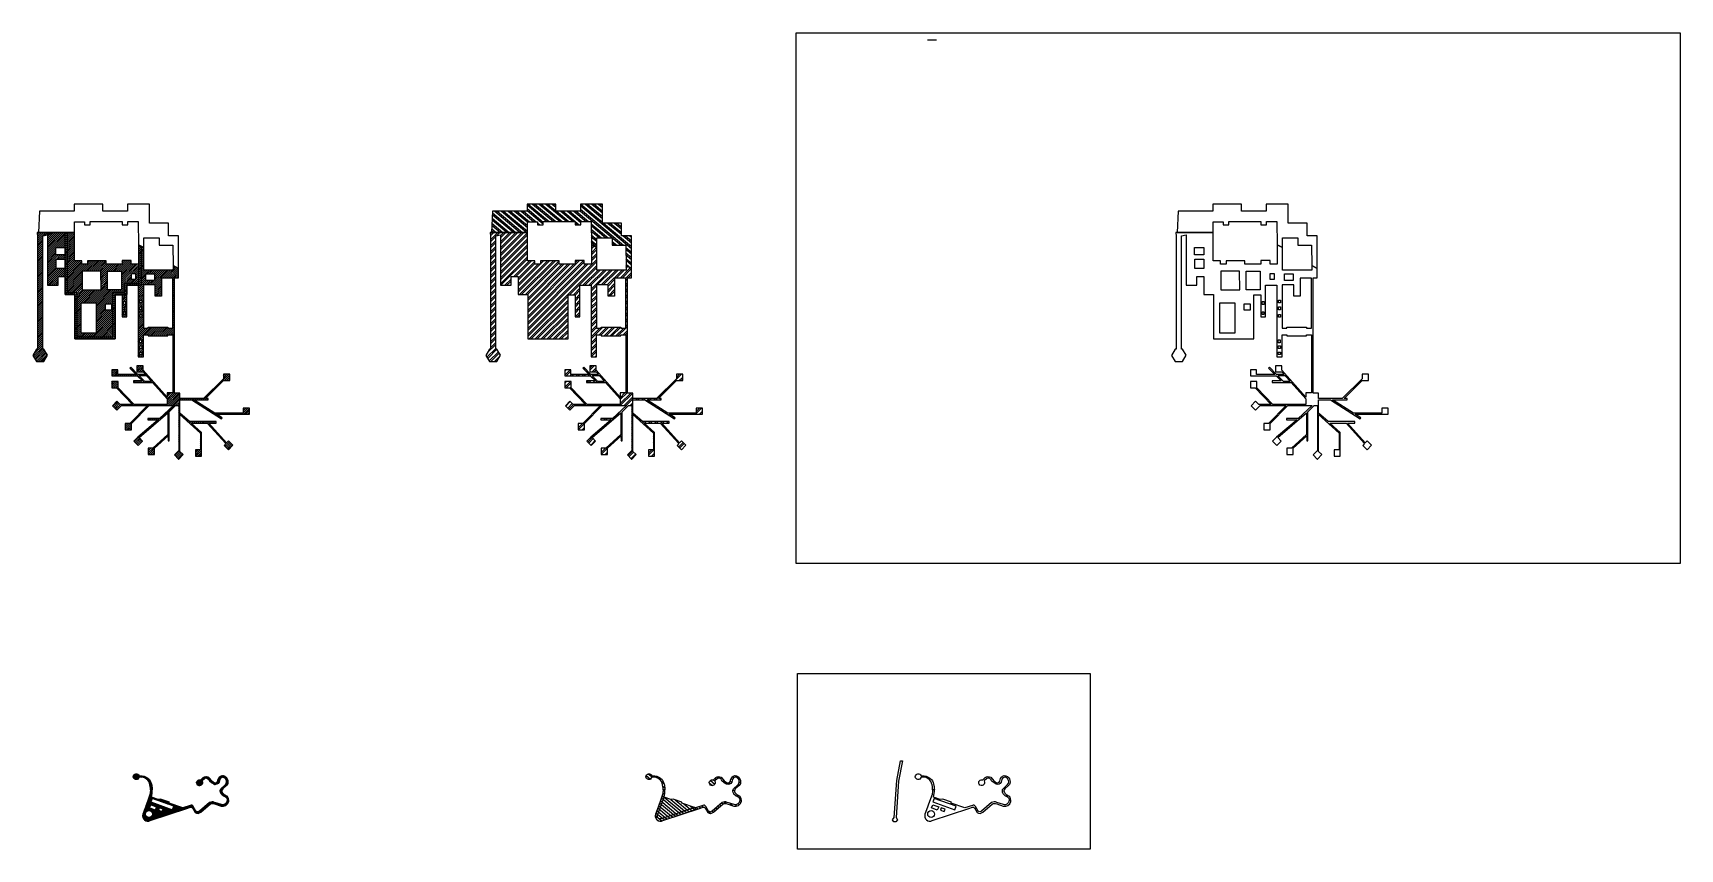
# Model space of a CAD drawing. Extents: x -968820 to 920732, y -902592 to 33568.
import ezdxf

# ---------------------------------------------------------------- set-up
doc = ezdxf.new("R2010")
doc.units = 0
doc.header["$LTSCALE"] = 1000
doc.header["$MEASUREMENT"] = 0
picture_1 = doc.add_image_def('image1.jpg', size_in_pixel=(6000, 3600))
picture_2 = doc.add_image_def('image2.jpg', size_in_pixel=(1280, 768))
pattern_1 = [(140, (0, 0), (-1836.766, -2188.972), [])]

msp = doc.modelspace()

# ---------------------------------------------------------------- hatches: boundary and pattern name
h = msp.add_hatch()
h.set_pattern_fill('ANSI32', color=256, scale=1020, angle=95)
h.set_pattern_definition([(140, (3598.5, 3258.5), (-3122.5, -3721.252), []), (140, (3399, 5539.7), (-3122.5, -3721.252), [])])
h.paths.add_polyline_path([(-346678, -182860), (-346678, -186526), (-340207, -186526), (-340207, -182646), (-328483, -182646), (-328227, -209406), (-322097, -212642), (-322097, -201613), (-304252, -201613), (-304252, -209955), (-288537, -209955), (-288445, -233340), (-282159, -236585), (-282159, -199230), (-293806, -199230), (-293806, -184523), (-315431, -184523), (-315431, -162795), (-340612, -162795), (-340612, -170820), (-368896, -170820), (-368896, -162670), (-401958, -162670), (-401958, -170777), (-441668, -170777), (-442836, -195234), (-401483, -195234), (-401483, -183009), (-389946, -183009), (-389946, -186672), (-383553, -186672), (-383553, -182860)])
h = msp.add_hatch()
h.set_pattern_fill('ANSI31', color=256, scale=1000)
h.set_pattern_definition([(45, (0, 0), (-1122.532, 1122.532), [])])
h.paths.add_polyline_path([(-801834, -236585), (-808119, -233340), (-808119, -238425), (-841771, -238425), (-841771, -212642), (-847901, -209406), (-847901, -231675), (-855954, -231675), (-855954, -227597), (-866400, -227597), (-866400, -231759), (-884669, -231759), (-884669, -227772), (-906150, -227772), (-906150, -231617), (-912820, -231617), (-912820, -227777), (-921158, -227777), (-921158, -195234), (-964104, -195234), (-963673, -199722), (-963673, -225224), (-963673, -329039), (-964592, -329039), (-968820, -336271), (-964712, -343303), (-956419, -343303), (-952215, -335980), (-956476, -328998), (-957561, -328998), (-957561, -199261), (-952093, -198073), (-952093, -255946), (-939857, -255946), (-939857, -245661), (-931995, -245661), (-931995, -266624), (-920839, -266624), (-920839, -317492), (-874638, -317492), (-874638, -266689), (-866608, -266689), (-866608, -292143), (-861103, -292143), (-861103, -255847), (-848205, -255847), (-848205, -337999), (-842098, -337999), (-842098, -312830), (-836518, -312830), (-836518, -314034), (-813926, -314034), (-813926, -312767), (-808347, -312767), (-808347, -379407), (-814672, -379407), (-814672, -384113), (-842418, -353197), (-842418, -348118), (-849677, -348118), (-849677, -355154), (-842520, -355154), (-839596, -358268), (-848453, -358268), (-856697, -349963), (-857704, -350962), (-850420, -358301), (-871307, -358301), (-871307, -352739), (-878403, -352739), (-878403, -359729), (-849067, -359729), (-842986, -365662), (-853382, -365662), (-853382, -367226), (-831644, -367226), (-814731, -386138), (-814731, -392636), (-852784, -392636), (-871171, -373446), (-871171, -366355), (-878400, -366355), (-878400, -373484), (-873124, -373484), (-854560, -392552), (-868784, -392552), (-872519, -388799), (-877633, -393982), (-872528, -399019), (-868008, -394661), (-867296, -393974), (-837543, -393974), (-857795, -414378), (-863108, -414378), (-863108, -421620), (-855906, -421620), (-855906, -414549), (-835585, -393910), (-807434, -393910), (-823544, -408731), (-837155, -408731), (-837155, -410120), (-824989, -410120), (-848567, -429942), (-853208, -434645), (-848145, -439702), (-842972, -434522), (-847043, -430456), (-814003, -402284), (-814003, -426938), (-831221, -442807), (-836562, -442807), (-836562, -450043), (-829382, -450043), (-829382, -442921), (-813816, -428770), (-813816, -434291), (-812474, -434291), (-812474, -400946), (-805244, -393917), (-801638, -393917), (-801638, -445522), (-806562, -450471), (-801827, -455181), (-801641, -455350), (-796460, -450122), (-800292, -446428), (-800292, -404060), (-776760, -425586), (-776760, -444579), (-782466, -444579), (-782466, -451864), (-775314, -451864), (-775314, -424730), (-787373, -413970), (-768765, -413970), (-747382, -437551), (-749636, -439595), (-744576, -444708), (-739342, -439477), (-744450, -434365), (-746608, -436522), (-767029, -413933), (-758472, -413933), (-758472, -412272), (-789359, -412272), (-800241, -402479), (-800241, -387307), (-786660, -387307), (-752547, -409098), (-751872, -407842), (-758271, -403785), (-720361, -403785), (-720361, -396683), (-727798, -396683), (-727798, -402487), (-760284, -402487), (-784233, -387233), (-767614, -387233), (-767614, -385820), (-770982, -385820), (-750243, -365165), (-743038, -365165), (-743038, -358004), (-750325, -358004), (-750325, -363118), (-773236, -385947), (-800312, -385947), (-800312, -379532), (-806581, -379532), (-806581, -247503), (-801834, -247503)])
h.paths.add_polyline_path([(-912230, -239656), (-890772, -239670), (-890736, -261183), (-912205, -261069)], flags=16)
h.paths.add_polyline_path([(-931975, -236825), (-942266, -236825), (-942266, -225771), (-931975, -225771)], flags=16)
h.paths.add_polyline_path([(-932033, -221017), (-942512, -221017), (-942512, -212427), (-932033, -212427)], flags=16)
h.paths.add_polyline_path([(-913554, -276030), (-896326, -276030), (-896326, -310796), (-913554, -310796)], flags=16)
h.paths.add_polyline_path([(-883320, -239722), (-867108, -239722), (-867108, -261140), (-883320, -261140)], flags=16)
h.paths.add_polyline_path([(-885501, -277040), (-878823, -277040), (-878823, -284570), (-885501, -284570)], flags=16)
h.paths.add_polyline_path([(-864956, -274514), (-862614, -274514), (-862614, -277752), (-864956, -277752)], flags=16)
h.paths.add_polyline_path([(-855944, -242539), (-851346, -242539), (-851346, -249086), (-855944, -249086)], flags=16)
h.paths.add_polyline_path([(-864991, -286266), (-862878, -286266), (-862878, -289334), (-864991, -289334)], flags=16)
h.paths.add_polyline_path([(-842117, -255375), (-828768, -255375), (-828768, -268470), (-821348, -268470), (-821348, -247562), (-808412, -247562), (-808328, -247548), (-808328, -305043), (-813926, -305043), (-813926, -303887), (-836689, -303887), (-836689, -304997), (-842117, -304997)], flags=16)
h.paths.add_polyline_path([(-846374, -272855), (-844033, -272855), (-844033, -276081), (-846374, -276081)], flags=16)
h.paths.add_polyline_path([(-839399, -242714), (-829536, -242714), (-829536, -250224), (-839399, -250224)], flags=16)
h.paths.add_polyline_path([(-846355, -280603), (-844095, -280603), (-844095, -283874), (-846355, -283874)], flags=16)
h.paths.add_polyline_path([(-846303, -289266), (-844005, -289266), (-844005, -292505), (-846303, -292505)], flags=16)
h.paths.add_polyline_path([(-846577, -318590), (-844156, -318590), (-844156, -321863), (-846577, -321863)], flags=16)
h.paths.add_polyline_path([(-846598, -325386), (-844048, -325386), (-844048, -328503), (-846598, -328503)], flags=16)
h.paths.add_polyline_path([(-846493, -332546), (-843787, -332546), (-843787, -335291), (-846493, -335291)], flags=16)
h.paths.add_polyline_path([(-846820, -359741), (-838404, -359741), (-832995, -365790), (-840824, -365790)], flags=16)
h = msp.add_hatch()
h.set_pattern_fill('ANSI32', color=256, scale=1020)
h.set_pattern_definition([(45, (3598.5, 3258.5), (-3434.948, 3434.948), []), (45, (5888.5, 3258.5), (-3434.948, 3434.948), [])])
h.paths.add_polyline_path([(-341428, -255847), (-328530, -255847), (-328530, -337999), (-322424, -337999), (-322424, -312830), (-316844, -312830), (-316844, -314034), (-294251, -314034), (-294251, -312767), (-288673, -312767), (-288673, -379407), (-294997, -379407), (-294997, -384113), (-322743, -353197), (-322743, -348118), (-330002, -348118), (-330002, -355154), (-322846, -355154), (-319921, -358268), (-328779, -358268), (-337023, -349963), (-338029, -350962), (-330745, -358301), (-351633, -358301), (-351633, -352739), (-358728, -352739), (-358728, -359729), (-329393, -359729), (-323311, -365662), (-333707, -365662), (-333707, -367226), (-311969, -367226), (-295057, -386138), (-295057, -392636), (-333110, -392636), (-351496, -373446), (-351496, -366355), (-358726, -366355), (-358726, -373484), (-353449, -373484), (-334886, -392552), (-349110, -392552), (-352844, -388799), (-357959, -393982), (-352854, -399019), (-348333, -394661), (-347621, -393974), (-317868, -393974), (-338120, -414378), (-343434, -414378), (-343434, -421620), (-336231, -421620), (-336231, -414549), (-315911, -393910), (-287760, -393910), (-303870, -408731), (-317480, -408731), (-317480, -410120), (-305314, -410120), (-328892, -429942), (-333534, -434645), (-328470, -439702), (-323297, -434522), (-327369, -430456), (-294328, -402284), (-294328, -426938), (-311547, -442807), (-316888, -442807), (-316888, -450043), (-309707, -450043), (-309707, -442921), (-294142, -428770), (-294142, -434291), (-292800, -434291), (-292800, -400946), (-285569, -393917), (-281964, -393917), (-281964, -445522), (-286887, -450471), (-282153, -455181), (-281967, -455350), (-276785, -450122), (-280618, -446428), (-280618, -404060), (-257086, -425586), (-257086, -444579), (-262791, -444579), (-262791, -451864), (-255639, -451864), (-255639, -424730), (-267699, -413970), (-249090, -413970), (-227708, -437551), (-229962, -439595), (-224902, -444708), (-219668, -439477), (-224776, -434365), (-226933, -436522), (-247355, -413933), (-238797, -413933), (-238797, -412272), (-269684, -412272), (-280567, -402479), (-280567, -387307), (-266986, -387307), (-232873, -409098), (-232197, -407842), (-238597, -403785), (-200687, -403785), (-200687, -396683), (-208123, -396683), (-208123, -402487), (-240609, -402487), (-264559, -387233), (-247940, -387233), (-247940, -385820), (-251308, -385820), (-230568, -365165), (-223363, -365165), (-223363, -358004), (-230650, -358004), (-230650, -363118), (-253562, -385947), (-280638, -385947), (-280638, -379532), (-286907, -379532), (-286907, -247503), (-282159, -247503), (-282159, -236585), (-288445, -233340), (-288445, -238425), (-322097, -238425), (-322097, -212642), (-328227, -209406), (-328227, -231675), (-336279, -231675), (-336279, -227597), (-346725, -227597), (-346725, -231759), (-364995, -231759), (-364995, -227772), (-386475, -227772), (-386475, -231617), (-393145, -231617), (-393145, -227777), (-401483, -227777), (-401483, -195234), (-442836, -195234), (-444429, -195234), (-443998, -199722), (-443998, -225224), (-443998, -329039), (-444918, -329039), (-449145, -336271), (-445038, -343303), (-436744, -343303), (-432541, -335980), (-436801, -328998), (-437886, -328998), (-437886, -199261), (-432418, -198073), (-432418, -255946), (-420183, -255946), (-420183, -245661), (-412321, -245661), (-412321, -266624), (-401164, -266624), (-401164, -317492), (-354963, -317492), (-354963, -266689), (-346933, -266689), (-346933, -292143), (-341428, -292143)])
h.paths.add_polyline_path([(-322443, -255375), (-309093, -255375), (-309093, -268470), (-301673, -268470), (-301673, -247562), (-288737, -247562), (-288653, -247548), (-288653, -305043), (-294251, -305043), (-294251, -303887), (-317014, -303887), (-317014, -304997), (-322443, -304997)], flags=16)
h.paths.add_polyline_path([(-327145, -359741), (-318730, -359741), (-313321, -365790), (-321150, -365790)], flags=16)
h = msp.add_hatch()
h.set_pattern_fill('ANSI31', color=256, scale=200)
h.set_pattern_definition([(45, (0, 0), (-224.5064, 224.5064), [])])
h.paths.add_polyline_path([(-835254, -822913, 0.19029897), (-843591, -818683), (-847121, -818683, 0.84111668), (-853796, -819624, 0.88280719), (-847170, -820317), (-843007, -820317, -0.08842628), (-840096, -821249, -0.21633899), (-835036, -826928, -0.07276871), (-834060, -834579), (-833062, -834579), (-831896, -834478, 0.02256163), (-832408, -829781, 0.12011074)])
h = msp.add_hatch()
h.set_pattern_fill('ANSI31', color=256, scale=200, angle=95)
h.set_pattern_definition([(140, (0, 0), (-204.08507, -243.21911), [])])
h.paths.add_polyline_path([(-774766, -824421), (-771728, -821712, -0.22016658), (-769477, -821229, -0.2146385), (-766296, -824281), (-765672, -824996), (-761171, -828207, 0.34342843), (-755164, -825888, -0.02918693), (-754582, -822915, -0.71599616), (-747525, -822480, -0.3609148), (-747939, -828351), (-749208, -829679), (-752426, -832662, 0.22794581), (-753942, -836231, 0.26585129), (-750574, -841377), (-746099, -841843), (-748693, -840422, -0.11621754), (-751662, -837807, -0.38777846), (-751152, -833674), (-746747, -829667, 0.18280619), (-745337, -827379, 0.21421993), (-746748, -820507, 0.35874362), (-753789, -818968, 0.24590032), (-756784, -824855, -0.3624554), (-760570, -826562), (-763776, -824405), (-767262, -820147, 0.26714425), (-773539, -820597), (-776220, -823346, 0.71718251), (-780583, -828244, 0.99631519)])
h = msp.add_hatch()
h.set_pattern_fill('ANSI31', color=256, scale=1800, angle=95)
h.set_pattern_definition(pattern_1)
h.paths.add_polyline_path([(-255487, -818683), (-259016, -818683, 0.84111668), (-265692, -819624, 0.88280719), (-259065, -820317), (-254903, -820317, -0.08842628), (-251991, -821249, -0.21633899), (-246931, -826928, -0.07276871), (-245956, -834579), (-244958, -834579), (-243791, -834478, 0.02256163), (-244303, -829781, 0.12011074), (-247149, -822913, 0.19029897)])
h = msp.add_hatch()
h.set_pattern_fill('ANSI31', color=256, scale=1800, angle=95)
h.set_pattern_definition(pattern_1)
h.paths.add_polyline_path([(-186662, -824421), (-183624, -821712, -0.22016658), (-181373, -821229, -0.2146385), (-178192, -824281), (-177567, -824996), (-173066, -828207, 0.34342843), (-167060, -825888, -0.02918693), (-166478, -822915, -0.71599616), (-159421, -822480, -0.3609148), (-159834, -828351), (-161104, -829679), (-164322, -832662, 0.22794581), (-165837, -836231, 0.26585129), (-162470, -841377), (-157995, -841843), (-160589, -840422, -0.11621754), (-163557, -837807, -0.38777846), (-163048, -833674), (-158643, -829667, 0.18280619), (-157233, -827379, 0.21421993), (-158644, -820507, 0.35874362), (-165685, -818968, 0.24590032), (-168679, -824855, -0.3624554), (-172466, -826562), (-175672, -824405), (-179157, -820147, 0.26714425), (-185434, -820597), (-188115, -823346, 0.71718251), (-192479, -828244, 0.99631519)])
h = msp.add_hatch()
h.set_pattern_fill('ANSI31', color=256, scale=500)
h.set_pattern_definition([(45, (0, 0), (-561.266, 561.266), [])])
h.paths.add_polyline_path([(-792373, -855900), (-788169, -854541, -0.31056784), (-785916, -855213), (-782749, -860474, 0.40570445), (-776254, -860166), (-765679, -851014, -0.21948237), (-760383, -850784), (-752881, -853394, 0.3987493), (-744243, -848232, 0.2243052), (-746099, -841843), (-750574, -841377, -0.19940201), (-746028, -845243, -0.29641873), (-748233, -850561, -0.23726132), (-751377, -851697), (-757550, -850103, -0.02062224), (-760441, -849043, 0.23687523), (-766325, -849180), (-777770, -859036, -0.37123029), (-781764, -859036), (-784932, -853599, 0.37492734), (-788359, -852441), (-796962, -855296), (-812552, -849772), (-812339, -848759), (-822323, -845287), (-825153, -845680), (-832862, -842916, 0.07625076), (-831968, -834579), (-833062, -834579), (-834062, -834666), (-834070, -834752, -0.04564687), (-834543, -840152), (-837527, -847858), (-840952, -857545), (-842732, -862652, 0.68480475), (-834302, -869829)])
h.paths.add_polyline_path([(-820683, -859534), (-824879, -857822), (-823966, -855176), (-819469, -856788)], flags=16)
h.paths.add_polyline_path([(-833528, -848605), (-832037, -844430), (-807026, -853509), (-808585, -857757)], flags=16)
h.paths.add_polyline_path([(-828621, -857832), (-835110, -855476), (-833699, -851706), (-826908, -854123)], flags=16)
h.paths.add_polyline_path([(-831698, -862458, -1), (-839556, -862458, -1)], flags=16)
h = msp.add_hatch()
h.set_pattern_fill('ANSI31', color=1, scale=1800, angle=95)
h.set_pattern_definition(pattern_1)
h.paths.add_polyline_path([(-224447, -849772), (-224235, -848759), (-234219, -845287), (-237048, -845680), (-244758, -842916, 0.07625076), (-243863, -834579), (-244958, -834579), (-245958, -834666), (-245966, -834752, -0.04564687), (-246438, -840152), (-249423, -847858), (-252847, -857545), (-254628, -862652, 0.68480475), (-246198, -869829), (-204268, -855900), (-200065, -854541, -0.31056784), (-197811, -855213), (-194645, -860474, 0.40570445), (-188149, -860166), (-177574, -851014, -0.21948237), (-172279, -850784), (-164777, -853394, 0.3987493), (-156139, -848232, 0.2243052), (-157995, -841843), (-162470, -841377, -0.19940201), (-157923, -845243, -0.29641873), (-160128, -850561, -0.23726132), (-163273, -851697), (-169446, -850103, -0.02062224), (-172337, -849043, 0.23687523), (-178220, -849180), (-189666, -859036, -0.37123029), (-193660, -859036), (-196828, -853599, 0.37492734), (-200254, -852441), (-208857, -855296)])

# ---------------------------------------------------------------- linework, layer by layer
msp.add_lwpolyline([(57508, 25638), (67708, 25638)])
for points in [[(-841771, -212642), (-841771, -201613), (-823926, -201613), (-823926, -209955), (-808211, -209955), (-808119, -233340), (-801834, -236585), (-801834, -199230), (-813481, -199230), (-813481, -184523), (-835106, -184523), (-835106, -162795), (-860286, -162795), (-860286, -170820), (-888571, -170820), (-888571, -162670), (-921632, -162670), (-921632, -170777), (-961343, -170777), (-962510, -195234), (-921158, -195234), (-921158, -183009), (-909621, -183009), (-909621, -186672), (-903228, -186672), (-903228, -182860), (-866353, -182860), (-866353, -186526), (-859882, -186526), (-859882, -182646), (-848158, -182646), (-847901, -209406)], [(464518, -212642), (464518, -201613), (482363, -201613), (482363, -209955), (498078, -209955), (498170, -233340), (504455, -236585), (504455, -199230), (492808, -199230), (492808, -184523), (471183, -184523), (471183, -162795), (446003, -162795), (446003, -170820), (417718, -170820), (417718, -162670), (384657, -162670), (384657, -170777), (344946, -170777), (343778, -195234), (385131, -195234), (385131, -183009), (396668, -183009), (396668, -186672), (403061, -186672), (403061, -182860), (439936, -182860), (439936, -186526), (446407, -186526), (446407, -182646), (458131, -182646), (458387, -209406)], [(-963673, -199722), (-963673, -225224), (-963673, -329039), (-964592, -329039), (-968820, -336271), (-964712, -343303), (-956419, -343303), (-952215, -335980), (-956476, -328998), (-957561, -328998), (-957561, -199261), (-952093, -198073), (-952093, -255946), (-939857, -255946), (-939857, -245661), (-931995, -245661), (-931995, -266624), (-920839, -266624), (-920839, -317492), (-874638, -317492), (-874638, -266689), (-866608, -266689), (-866608, -292143), (-861103, -292143), (-861103, -255847), (-848205, -255847), (-848205, -337999), (-842098, -337999), (-842098, -312830), (-836518, -312830), (-836518, -314034), (-813926, -314034), (-813926, -312767), (-808347, -312767), (-808347, -379407), (-814672, -379407), (-814672, -384113), (-842418, -353197), (-842418, -348118), (-849677, -348118), (-849677, -355154), (-842520, -355154), (-839596, -358268), (-848453, -358268), (-856697, -349963), (-857704, -350962), (-850420, -358301), (-871307, -358301), (-871307, -352739), (-878403, -352739), (-878403, -359729), (-849067, -359729), (-842986, -365662), (-853382, -365662), (-853382, -367226), (-831644, -367226), (-814731, -386138), (-814731, -392636), (-852784, -392636), (-871171, -373446), (-871171, -366355), (-878400, -366355), (-878400, -373484), (-873124, -373484), (-854560, -392552), (-868784, -392552), (-872519, -388799), (-877633, -393982), (-872528, -399019), (-868008, -394661), (-867296, -393974), (-837543, -393974), (-857795, -414378), (-863108, -414378), (-863108, -421620), (-855906, -421620), (-855906, -414549), (-835585, -393910), (-807434, -393910), (-823544, -408731), (-837155, -408731), (-837155, -410120), (-824989, -410120), (-848567, -429942), (-853208, -434645), (-848145, -439702), (-842972, -434522), (-847043, -430456), (-814003, -402284), (-814003, -426938), (-831221, -442807), (-836562, -442807), (-836562, -450043), (-829382, -450043), (-829382, -442921), (-813816, -428770), (-813816, -434291), (-812474, -434291), (-812474, -400946), (-805244, -393917), (-801638, -393917), (-801638, -445522), (-806562, -450471), (-801827, -455181), (-801641, -455350), (-796460, -450122), (-800292, -446428), (-800292, -404060), (-776760, -425586), (-776760, -444579), (-782466, -444579), (-782466, -451864), (-775314, -451864), (-775314, -424730), (-787373, -413970), (-768765, -413970), (-747382, -437551), (-749636, -439595), (-744576, -444708), (-739342, -439477), (-744450, -434365), (-746608, -436522), (-767029, -413933), (-758472, -413933), (-758472, -412272), (-789359, -412272), (-800241, -402479), (-800241, -387307), (-786660, -387307), (-752547, -409098), (-751872, -407842), (-758271, -403785), (-720361, -403785), (-720361, -396683), (-727798, -396683), (-727798, -402487), (-760284, -402487), (-784233, -387233), (-767614, -387233), (-767614, -385820), (-770982, -385820), (-750243, -365165), (-743038, -365165), (-743038, -358004), (-750325, -358004), (-750325, -363118), (-773236, -385947), (-800312, -385947), (-800312, -379532), (-806581, -379532), (-806581, -247503), (-801834, -247503), (-801834, -236585), (-808119, -233340), (-808119, -238425), (-841771, -238425), (-841771, -212642), (-847901, -209406), (-847901, -231675), (-855954, -231675), (-855954, -227597), (-866400, -227597), (-866400, -231759), (-884669, -231759), (-884669, -227772), (-906150, -227772), (-906150, -231617), (-912820, -231617), (-912820, -227777), (-921158, -227777), (-921158, -195234), (-964104, -195234)], [(342616, -199722), (342616, -225224), (342616, -329039), (341697, -329039), (337469, -336271), (341577, -343303), (349870, -343303), (354074, -335980), (349813, -328998), (348728, -328998), (348728, -199261), (354196, -198073), (354196, -255946), (366432, -255946), (366432, -245661), (374294, -245661), (374294, -266624), (385450, -266624), (385450, -317492), (431651, -317492), (431651, -266689), (439681, -266689), (439681, -292143), (445186, -292143), (445186, -255847), (458084, -255847), (458084, -337999), (464191, -337999), (464191, -312830), (469771, -312830), (469771, -314034), (492363, -314034), (492363, -312767), (497942, -312767), (497942, -379407), (491617, -379407), (491617, -384113), (463871, -353197), (463871, -348118), (456612, -348118), (456612, -355154), (463769, -355154), (466693, -358268), (457836, -358268), (449592, -349963), (448585, -350962), (455869, -358301), (434982, -358301), (434982, -352739), (427886, -352739), (427886, -359729), (457222, -359729), (463303, -365662), (452907, -365662), (452907, -367226), (474645, -367226), (491558, -386138), (491558, -392636), (453505, -392636), (435118, -373446), (435118, -366355), (427889, -366355), (427889, -373484), (433165, -373484), (451729, -392552), (437505, -392552), (433770, -388799), (428656, -393982), (433761, -399019), (438281, -394661), (438993, -393974), (468746, -393974), (448494, -414378), (443181, -414378), (443181, -421620), (450383, -421620), (450383, -414549), (470704, -393910), (498855, -393910), (482745, -408731), (469134, -408731), (469134, -410120), (481300, -410120), (457722, -429942), (453081, -434645), (458144, -439702), (463317, -434522), (459246, -430456), (492286, -402284), (492286, -426938), (475068, -442807), (469727, -442807), (469727, -450043), (476907, -450043), (476907, -442921), (492473, -428770), (492473, -434291), (493815, -434291), (493815, -400946), (501045, -393917), (504651, -393917), (504651, -445522), (499727, -450471), (504461, -455181), (504648, -455350), (509829, -450122), (505997, -446428), (505997, -404060), (529529, -425586), (529529, -444579), (523823, -444579), (523823, -451864), (530975, -451864), (530975, -424730), (518916, -413970), (537524, -413970), (558907, -437551), (556652, -439595), (561713, -444708), (566947, -439477), (561839, -434365), (559681, -436522), (539260, -413933), (547817, -413933), (547817, -412272), (516930, -412272), (506048, -402479), (506048, -387307), (519629, -387307), (553742, -409098), (554417, -407842), (548018, -403785), (585927, -403785), (585927, -396683), (578491, -396683), (578491, -402487), (546005, -402487), (522056, -387233), (538675, -387233), (538675, -385820), (535306, -385820), (556046, -365165), (563251, -365165), (563251, -358004), (555964, -358004), (555964, -363118), (533053, -385947), (505977, -385947), (505977, -379532), (499708, -379532), (499708, -247503), (504455, -247503), (504455, -236585), (498170, -233340), (498170, -238425), (464518, -238425), (464518, -212642), (458387, -209406), (458387, -231675), (450335, -231675), (450335, -227597), (439889, -227597), (439889, -231759), (421619, -231759), (421619, -227772), (400139, -227772), (400139, -231617), (393469, -231617), (393469, -227777), (385131, -227777), (385131, -195234), (342185, -195234)], [(-942512, -212427), (-932033, -212427), (-932033, -221017), (-942512, -221017)], [(-942266, -225771), (-931975, -225771), (-931975, -236825), (-942266, -236825)], [(363777, -212427), (374256, -212427), (374256, -221017), (363777, -221017)], [(364023, -225771), (374314, -225771), (374314, -236825), (364023, -236825)], [(-912230, -239656), (-912205, -261069), (-890736, -261183), (-890772, -239670)], [(-883320, -239722), (-867108, -239722), (-867108, -261140), (-883320, -261140)], [(-855944, -242539), (-851346, -242539), (-851346, -249086), (-855944, -249086)], [(-839399, -242714), (-829536, -242714), (-829536, -250224), (-839399, -250224)], [(394058, -239656), (394084, -261069), (415553, -261183), (415517, -239670)], [(422969, -239722), (439181, -239722), (439181, -261140), (422969, -261140)], [(450345, -242539), (454943, -242539), (454943, -249086), (450345, -249086)], [(466890, -242714), (476753, -242714), (476753, -250224), (466890, -250224)], [(-808412, -247562), (-821348, -247562), (-821348, -268470), (-828768, -268470), (-828768, -255375), (-842117, -255375), (-842117, -304997), (-836689, -304997), (-836689, -303887), (-813926, -303887), (-813926, -305043), (-808328, -305043), (-808328, -247548)], [(497877, -247562), (484941, -247562), (484941, -268470), (477521, -268470), (477521, -255375), (464171, -255375), (464171, -304997), (469600, -304997), (469600, -303887), (492363, -303887), (492363, -305043), (497961, -305043), (497961, -247548)], [(-913554, -276030), (-896326, -276030), (-896326, -310796), (-913554, -310796)], [(-885501, -277040), (-878823, -277040), (-878823, -284570), (-885501, -284570)], [(-864956, -274514), (-862614, -274514), (-862614, -277752), (-864956, -277752)], [(-846374, -272855), (-844033, -272855), (-844033, -276081), (-846374, -276081)], [(-846355, -280603), (-844095, -280603), (-844095, -283874), (-846355, -283874)], [(392735, -276030), (409963, -276030), (409963, -310796), (392735, -310796)], [(420788, -277040), (427466, -277040), (427466, -284570), (420788, -284570)], [(441333, -274514), (443675, -274514), (443675, -277752), (441333, -277752)], [(459915, -272855), (462255, -272855), (462255, -276081), (459915, -276081)], [(459933, -280603), (462194, -280603), (462194, -283874), (459933, -283874)], [(-864991, -286266), (-862878, -286266), (-862878, -289334), (-864991, -289334)], [(-846303, -289266), (-844005, -289266), (-844005, -292505), (-846303, -292505)], [(441298, -286266), (443411, -286266), (443411, -289334), (441298, -289334)], [(459986, -289266), (462284, -289266), (462284, -292505), (459986, -292505)], [(-846577, -318590), (-844156, -318590), (-844156, -321863), (-846577, -321863)], [(459712, -318590), (462133, -318590), (462133, -321863), (459712, -321863)], [(-846598, -325386), (-844048, -325386), (-844048, -328503), (-846598, -328503)], [(-846493, -332546), (-843787, -332546), (-843787, -335291), (-846493, -335291)], [(459691, -325386), (462241, -325386), (462241, -328503), (459691, -328503)], [(459796, -332546), (462502, -332546), (462502, -335291), (459796, -335291)], [(-838404, -359741), (-846820, -359741), (-840824, -365790), (-832995, -365790)], [(467885, -359741), (459469, -359741), (465465, -365790), (473294, -365790)], [(26602, -801487), (28620, -801487), (24014, -824795), (21536, -866324), (22853, -869051), (21250, -871349), (18808, -871349), (17253, -868988), (19110, -866345), (22263, -823880)], [(-833528, -848605), (-808585, -857757), (-807026, -853509), (-832037, -844430)], [(63690, -848605), (88633, -857757), (90192, -853509), (65181, -844430)], [(-833699, -851706), (-826908, -854123), (-828621, -857832), (-835110, -855476)], [(-823966, -855176), (-824879, -857822), (-820683, -859534), (-819469, -856788)], [(63519, -851706), (70310, -854123), (68597, -857832), (62108, -855476)], [(73252, -855176), (72340, -857822), (76535, -859534), (77749, -856788)]]:
    msp.add_lwpolyline(points, close=True)
at = {"color": 3}
msp.add_lwpolyline([(-322097, -212642), (-322097, -201613), (-304252, -201613), (-304252, -209955), (-288537, -209955), (-288445, -233340), (-282159, -236585), (-282159, -199230), (-293806, -199230), (-293806, -184523), (-315431, -184523), (-315431, -162795), (-340612, -162795), (-340612, -170820), (-368896, -170820), (-368896, -162670), (-401958, -162670), (-401958, -170777), (-441668, -170777), (-442836, -195234), (-401483, -195234), (-401483, -183009), (-389946, -183009), (-389946, -186672), (-383553, -186672), (-383553, -182860), (-346678, -182860), (-346678, -186526), (-340207, -186526), (-340207, -182646), (-328483, -182646), (-328227, -209406)], close=True, dxfattribs=at)
at = {"color": 2}
msp.add_lwpolyline([(-847336, -211024), (-844836, -211024), (-844836, -255847), (-861103, -255847), (-861103, -266444), (-874638, -266444), (-874638, -317492), (-920839, -317492), (-920839, -266624), (-931995, -266624), (-931995, -195234), (-929495, -195234), (-929495, -264124), (-918339, -264124), (-918339, -314992), (-877138, -314992), (-877138, -263944), (-863603, -263944), (-863603, -253347), (-847336, -253347)], close=True, dxfattribs=at)
at = {"color": 1}
for points in [[(-443998, -199722), (-443998, -225224), (-443998, -329039), (-444918, -329039), (-449145, -336271), (-445038, -343303), (-436744, -343303), (-432541, -335980), (-436801, -328998), (-437886, -328998), (-437886, -199261), (-432418, -198073), (-432418, -255946), (-420183, -255946), (-420183, -245661), (-412321, -245661), (-412321, -266624), (-401164, -266624), (-401164, -317492), (-354963, -317492), (-354963, -266689), (-346933, -266689), (-346933, -292143), (-341428, -292143), (-341428, -255847), (-328530, -255847), (-328530, -337999), (-322424, -337999), (-322424, -312830), (-316844, -312830), (-316844, -314034), (-294251, -314034), (-294251, -312767), (-288673, -312767), (-288673, -379407), (-294997, -379407), (-294997, -384113), (-322743, -353197), (-322743, -348118), (-330002, -348118), (-330002, -355154), (-322846, -355154), (-319921, -358268), (-328779, -358268), (-337023, -349963), (-338029, -350962), (-330745, -358301), (-351633, -358301), (-351633, -352739), (-358728, -352739), (-358728, -359729), (-329393, -359729), (-323311, -365662), (-333707, -365662), (-333707, -367226), (-311969, -367226), (-295057, -386138), (-295057, -392636), (-333110, -392636), (-351496, -373446), (-351496, -366355), (-358726, -366355), (-358726, -373484), (-353449, -373484), (-334886, -392552), (-349110, -392552), (-352844, -388799), (-357959, -393982), (-352854, -399019), (-348333, -394661), (-347621, -393974), (-317868, -393974), (-338120, -414378), (-343434, -414378), (-343434, -421620), (-336231, -421620), (-336231, -414549), (-315911, -393910), (-287760, -393910), (-303870, -408731), (-317480, -408731), (-317480, -410120), (-305314, -410120), (-328892, -429942), (-333534, -434645), (-328470, -439702), (-323297, -434522), (-327369, -430456), (-294328, -402284), (-294328, -426938), (-311547, -442807), (-316888, -442807), (-316888, -450043), (-309707, -450043), (-309707, -442921), (-294142, -428770), (-294142, -434291), (-292800, -434291), (-292800, -400946), (-285569, -393917), (-281964, -393917), (-281964, -445522), (-286887, -450471), (-282153, -455181), (-281967, -455350), (-276785, -450122), (-280618, -446428), (-280618, -404060), (-257086, -425586), (-257086, -444579), (-262791, -444579), (-262791, -451864), (-255639, -451864), (-255639, -424730), (-267699, -413970), (-249090, -413970), (-227708, -437551), (-229962, -439595), (-224902, -444708), (-219668, -439477), (-224776, -434365), (-226933, -436522), (-247355, -413933), (-238797, -413933), (-238797, -412272), (-269684, -412272), (-280567, -402479), (-280567, -387307), (-266986, -387307), (-232873, -409098), (-232197, -407842), (-238597, -403785), (-200687, -403785), (-200687, -396683), (-208123, -396683), (-208123, -402487), (-240609, -402487), (-264559, -387233), (-247940, -387233), (-247940, -385820), (-251308, -385820), (-230568, -365165), (-223363, -365165), (-223363, -358004), (-230650, -358004), (-230650, -363118), (-253562, -385947), (-280638, -385947), (-280638, -379532), (-286907, -379532), (-286907, -247503), (-282159, -247503), (-282159, -236585), (-288445, -233340), (-288445, -238425), (-322097, -238425), (-322097, -212642), (-328227, -209406), (-328227, -231675), (-336279, -231675), (-336279, -227597), (-346725, -227597), (-346725, -231759), (-364995, -231759), (-364995, -227772), (-386475, -227772), (-386475, -231617), (-393145, -231617), (-393145, -227777), (-401483, -227777), (-401483, -195234), (-444429, -195234)], [(-288737, -247562), (-301673, -247562), (-301673, -268470), (-309093, -268470), (-309093, -255375), (-322443, -255375), (-322443, -304997), (-317014, -304997), (-317014, -303887), (-294251, -303887), (-294251, -305043), (-288653, -305043), (-288653, -247548)], [(-318730, -359741), (-327145, -359741), (-321150, -365790), (-313321, -365790)]]:
    msp.add_lwpolyline(points, close=True, dxfattribs=at)
for points in [[(-834062, -834666, 0.07358553), (-835036, -826928, 0.21633899), (-840096, -821249, 0.08842628), (-843007, -820317), (-847170, -820317, -0.88280719), (-853796, -819624, -0.84111668), (-847121, -818683), (-843591, -818683, -0.19029897), (-835254, -822913, -0.12011074), (-832408, -829781, -0.02256163), (-831896, -834478)], [(-750574, -841377, -0.26585129), (-753942, -836231, -0.22794581), (-752426, -832662), (-749208, -829679), (-747939, -828351, 0.3609148), (-747525, -822480, 0.71599616), (-754582, -822915, 0.02918693), (-755164, -825888, -0.34342843), (-761171, -828207), (-765672, -824996), (-766296, -824281, 0.2146385), (-769477, -821229, 0.22016658), (-771728, -821712), (-774766, -824421, -0.99631519), (-780583, -828244, -0.71718251), (-776220, -823346), (-773539, -820597, -0.26714425), (-767262, -820147), (-763776, -824405), (-760570, -826562, 0.3624554), (-756784, -824855, -0.24590032), (-753789, -818968, -0.35874362), (-746748, -820507, -0.21421993), (-745337, -827379, -0.18280619), (-746747, -829667), (-751152, -833674, 0.38777846), (-751662, -837807, 0.11621754), (-748693, -840422), (-746099, -841843)], [(-245958, -834666, 0.07358553), (-246931, -826928, 0.21633899), (-251991, -821249, 0.08842628), (-254903, -820317), (-259065, -820317, -0.88280719), (-265692, -819624, -0.84111668), (-259016, -818683), (-255487, -818683, -0.19029897), (-247149, -822913, -0.12011074), (-244303, -829781, -0.02256163), (-243791, -834478)], [(-162470, -841377, -0.26585129), (-165837, -836231, -0.22794581), (-164322, -832662), (-161104, -829679), (-159834, -828351, 0.3609148), (-159421, -822480, 0.71599616), (-166478, -822915, 0.02918693), (-167060, -825888, -0.34342843), (-173066, -828207), (-177567, -824996), (-178192, -824281, 0.2146385), (-181373, -821229, 0.22016658), (-183624, -821712), (-186662, -824421, -0.99631519), (-192479, -828244, -0.71718251), (-188115, -823346), (-185434, -820597, -0.26714425), (-179157, -820147), (-175672, -824405), (-172466, -826562, 0.3624554), (-168679, -824855, -0.24590032), (-165685, -818968, -0.35874362), (-158644, -820507, -0.21421993), (-157233, -827379, -0.18280619), (-158643, -829667), (-163048, -833674, 0.38777846), (-163557, -837807, 0.11621754), (-160589, -840422), (-157995, -841843)], [(63156, -834666, 0.07358553), (62182, -826928, 0.21633899), (57122, -821249, 0.08842628), (54211, -820317), (50048, -820317, -0.88280719), (43422, -819624, -0.84111668), (50097, -818683), (53627, -818683, -0.19029897), (61965, -822913, -0.12011074), (64810, -829781, -0.02256163), (65322, -834478)], [(146644, -841377, -0.26585129), (143276, -836231, -0.22794581), (144792, -832662), (148010, -829679), (149279, -828351, 0.3609148), (149693, -822480, 0.71599616), (142636, -822915, 0.00011782), (142054, -825888, -0.34342843), (136047, -828207), (131546, -824996), (130922, -824281, 0.2146385), (127741, -821229, 0.22016658), (125490, -821712), (122452, -824421, -0.99631519), (116635, -828244, -0.71718251), (120998, -823346), (123680, -820597, -0.26714425), (129956, -820147), (133442, -824405), (136648, -826562, 0.3624554), (140434, -824855, -0.24590032), (143429, -818968, -0.35874362), (150470, -820507, -0.21421993), (151881, -827379, -0.18280619), (150471, -829667), (146066, -833674, 0.38777846), (145556, -837807, 0.11621754), (148525, -840422), (151119, -841843)], [(-746028, -845243, -0.29641873), (-748233, -850561, -0.23726132), (-751377, -851697), (-757550, -850103, -0.02062224), (-760441, -849043, 0.23687523), (-766325, -849180), (-777770, -859036, -0.37123029), (-781764, -859036), (-784932, -853599, 0.37492734), (-788359, -852441), (-796962, -855296), (-812552, -849772), (-812339, -848759), (-822323, -845287), (-825153, -845680), (-832862, -842916, 0.07625076), (-831968, -834579), (-834054, -834579), (-834070, -834752, -0.04564687), (-834543, -840152), (-837527, -847858), (-840952, -857545), (-842732, -862652, 0.68480475), (-834302, -869829), (-792373, -855900), (-788169, -854541, -0.31056784), (-785916, -855213), (-782749, -860474, 0.40570445), (-776254, -860166), (-765679, -851014, -0.21948237), (-760383, -850784), (-752881, -853394, 0.3987493), (-744243, -848232, 0.2243052), (-746099, -841843), (-750574, -841377, -0.19940201)], [(151190, -845243, -0.29641873), (148985, -850561, -0.23726132), (145841, -851697), (139668, -850103, -0.02062224), (136777, -849043, 0.23687523), (130894, -849180), (119448, -859036, -0.37123029), (115454, -859036), (112286, -853599, 0.37492734), (108859, -852441), (100256, -855296), (84667, -849772), (84879, -848759), (74895, -845287), (72065, -845680), (64356, -842916, 0.07625076), (65251, -834579), (63164, -834579), (63148, -834752, -0.04564687), (62675, -840152), (59691, -847858), (56266, -857545), (54486, -862652, 0.68480475), (62916, -869829), (104845, -855900), (109049, -854541, -0.31056784), (111302, -855213), (114469, -860474, 0.40570445), (120965, -860166), (131540, -851014, -0.21948237), (136835, -850784), (144337, -853394, 0.3987493), (152975, -848232, 0.2243052), (151119, -841843), (146644, -841377, -0.19940201)]]:
    msp.add_lwpolyline(points, format="xyb", close=True)
at = {"color": 2}
msp.add_lwpolyline([(-208228, -857194), (-209625, -855024), (-248132, -867802, -0.64164061), (-252306, -863324), (-244590, -843074), (-246926, -842184), (-254632, -862407, 0.63936302), (-247345, -870175)], format="xyb", close=True, dxfattribs=at)
at = {"color": 1}
msp.add_lwpolyline([(-157923, -845243, -0.29641873), (-160128, -850561, -0.23726132), (-163273, -851697), (-169446, -850103, -0.02062224), (-172337, -849043, 0.23687523), (-178220, -849180), (-189666, -859036, -0.37123029), (-193660, -859036), (-196828, -853599, 0.37492734), (-200254, -852441), (-208857, -855296), (-224447, -849772), (-224235, -848759), (-234219, -845287), (-237048, -845680), (-244758, -842916, 0.07625076), (-243863, -834579), (-245949, -834579), (-245966, -834752, -0.04564687), (-246438, -840152), (-249423, -847858), (-252847, -857545), (-254628, -862652, 0.68480475), (-246198, -869829), (-204268, -855900), (-200065, -854541, -0.31056784), (-197811, -855213), (-194645, -860474, 0.40570445), (-188149, -860166), (-177574, -851014, -0.21948237), (-172279, -850784), (-164777, -853394, 0.3987493), (-156139, -848232, 0.2243052), (-157995, -841843), (-162470, -841377, -0.19940201)], format="xyb", close=True, dxfattribs=at)
for centre in [(-835627, -862458), (61591, -862458)]:
    msp.add_circle(centre, 3929)

# ---------------------------------------------------------------- pictures from other files: only their frames are drawn
image = msp.add_image(picture_1, insert=(-93355, -574885), size_in_units=(1014088, 608453))
image.dxf.flags = 7
image = msp.add_image(picture_2, insert=(-91774, -902592), size_in_units=(335743, 201446))
image.dxf.flags = 7

doc.saveas('drawing.dxf')
